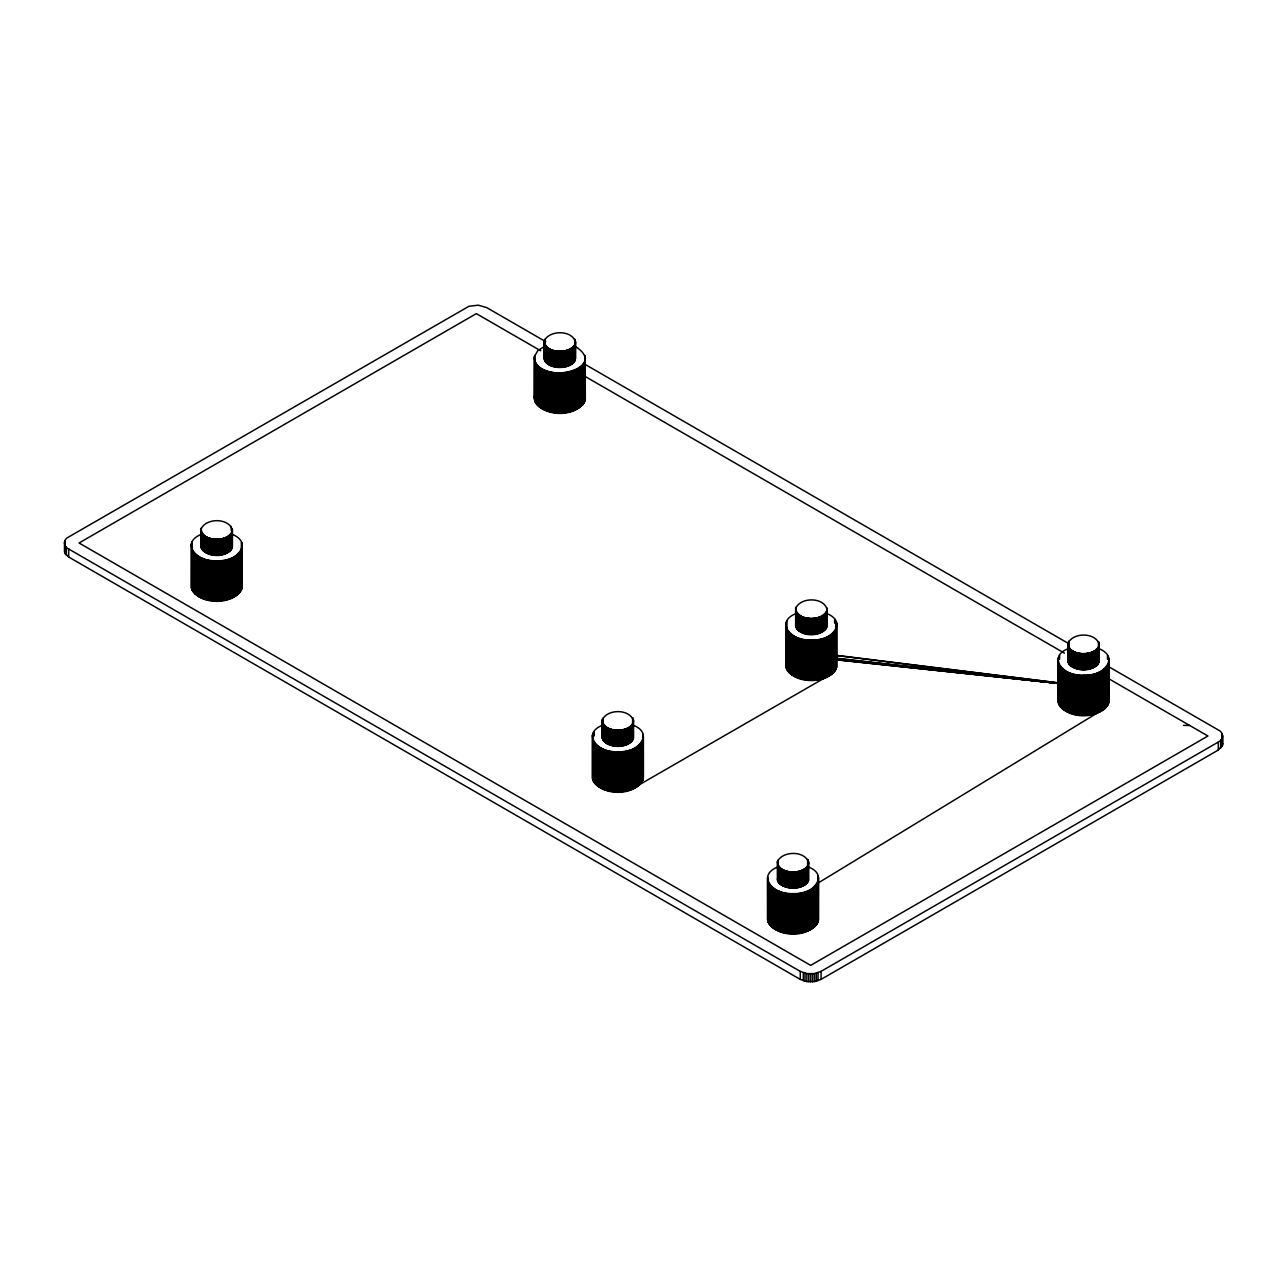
<?xml version="1.0" encoding="UTF-8"?>
<svg xmlns="http://www.w3.org/2000/svg" width="1287" height="1287" viewBox="0 0 1287 1287"><rect width="100%" height="100%" fill="white"/><g stroke="black" fill="none" stroke-linecap="round" stroke-linejoin="round"><path stroke-width="1.5" d="M592.728 774.324C592.229 798.519 644.401 798.262 642.824 773.825M584.99 395.447C584.732 418.629 539.156 419.272 534.282 397.989L534.443 356.419L537.805 350.643L544.916 346.139M534.282 397.989L534.716 395.447M602.107 720.575C604.922 733.542 629.826 733.606 633.622 721.219C630.405 708.542 606.274 708.493 602.107 720.575L602.091 737.226C605.228 750.675 636.486 749.131 632.625 733.831M778.12 866.843C754.021 876.222 776.978 897.007 793.516 893.58C810.697 896.717 831.627 874.983 807.271 866.553M545.077 354.939C540.17 371.637 579.536 371.637 574.613 354.939M795.977 623.31C794.996 638.384 827.155 638.529 826.865 623.632M200.997 529.327C203.249 542.551 228.217 542.68 232.448 530.582C229.762 517.631 205.582 517.535 200.997 529.327L200.965 546.589C205.083 558.864 231.338 558.558 232.303 544.707M795.639 608.558C797.908 621.782 822.876 621.911 827.107 609.813C824.42 596.862 800.224 596.766 795.639 608.558L795.656 626.142M1067.824 643.725C1070.076 656.949 1095.044 657.078 1099.275 644.98C1096.588 632.03 1072.393 631.949 1067.824 643.725L1067.84 661.309C1072.023 673.825 1101.35 672.554 1098.487 657.577M545.817 341.731L486.727 307.609L478.249 305.196L468.983 306.258L68.661 536.985C63.16 539.092 63.16 546.878 68.661 548.986L800.273 971.379L806.852 973.583L814.478 973.583L821.074 971.379L1218.339 742.02C1223.84 739.896 1223.84 732.126 1218.339 730.002L1108.863 666.795M64.849 548.793L64.849 553.185L68.661 556.998L800.273 979.391L806.852 981.579L814.478 981.579L821.074 979.391L1218.339 750.015L1222.521 745.125L1222.65 736.003M767.663 917.148C769.304 940.54 820.398 939.623 817.808 915.137M201.062 534.395C177.799 544.321 201.271 564.108 217.165 560.826C233.011 563.722 255.132 543.918 232.352 534.395M544.192 341.071C545.849 354.536 570.913 354.745 575.546 342.953C573.439 329.729 549.147 329.585 544.192 341.071L544.144 358.96M602.927 725.031C578.828 734.427 601.769 755.196 618.307 751.785C634.813 754.809 656.386 734.024 632.802 725.031M795.72 613.626C772.457 623.552 795.913 643.339 811.807 640.057C827.67 642.953 849.79 623.133 827.01 613.626M777.396 861.759C779.069 875.24 804.134 875.45 808.767 863.657C806.659 850.434 782.351 850.289 777.396 861.759L777.428 879.97C781.885 892.422 812.226 890.507 807.625 875.337M1068.596 648.487C1044.497 657.882 1067.438 678.651 1083.976 675.241C1100.482 678.265 1122.055 657.48 1098.471 648.487M192.471 581.402C186.342 607.641 246.107 608.059 241.232 581.901M787.113 660.633C780.984 686.872 840.765 687.29 835.874 661.132M1058.574 697.281C1057.142 721.524 1108.139 721.991 1108.815 698.294M534.282 357.947C537.693 386.953 611.808 368.886 574.79 346.139M201.448 543.774L200.965 546.589M777.943 876.238L777.428 879.97M602.911 734.121L602.091 737.226M1068.773 657.287L1067.84 661.309M817.985 883.107L1097.457 712.885L1097.457 672.86M1183.348 725.385L1189.703 725.482M836.872 659.764L1059.056 683.477L836.614 659.427M834.99 659.684L1058.895 683.477M836.244 658.96L1059.008 683.413L835.408 658.075M835.842 658.51L1058.96 683.381M836.357 655.292L1057.817 682.802M834.99 655.389L1057.882 682.834M585.794 364.8L1068.886 643.725M540.717 350.788L476.335 313.626L79.054 542.985L810.665 965.379L1207.946 736.003L1107.93 678.265M584.201 375.901L1064.429 653.152M1222.151 741.811L1222.65 744.015M1222.521 734.909L1222.521 745.125M1222.151 733.815L1222.151 746.219M1221.524 739.253L1221.524 747.264M1220.687 740.25L1220.687 748.262M1218.339 742.02L1218.339 750.015M1108.944 658.767L1108.895 702.364M1108.815 658.268L1108.622 703.378M1108.429 663.851L1108.429 703.876M1108.204 664.349L1108.204 704.375M1107.962 664.832L1107.962 704.874M1107.689 665.331L1107.689 705.356M1107.48 655.292L1107.48 659.298M1107.383 665.813L1107.383 705.839M1107.045 666.28L1107.045 706.306M1106.675 666.746L1106.675 706.772M1106.289 667.213L1106.289 707.239M1105.871 667.663L1105.871 707.689M1105.436 668.098L1105.436 708.123M1104.954 668.532L1104.954 708.558M1104.455 668.95L1104.455 708.992M1103.94 669.369L1103.94 709.394M1103.393 669.771L1103.393 709.797M1102.83 670.157L1102.83 710.199M1102.235 670.543L1102.235 710.569M1101.624 670.913L1101.624 710.939M1100.98 671.267L1100.98 711.293M1100.305 671.621L1100.305 711.647M1099.629 671.943L1099.629 711.968M1099.243 643.725L1099.227 661.309M1099.034 642.792L1099.001 662.242M1098.792 642.165L1098.744 662.869M1098.921 672.264L1098.921 712.29M1098.487 641.569L1098.422 663.465M1098.229 647.747L1098.229 663.754M1098.197 672.57L1098.197 712.596M1098.036 648.037L1098.036 664.06M1097.811 648.326L1097.811 664.333M1097.57 648.616L1097.57 664.623M1097.312 648.889L1097.312 664.896M1097.039 649.163L1097.039 665.17M1096.749 649.436L1096.749 665.443M1096.701 673.133L1096.701 713.159M1096.444 649.694L1096.444 665.701M1096.122 649.951L1096.122 665.958M1095.784 650.192L1095.784 666.199M1095.929 673.391L1095.929 713.416M1095.43 650.434L1095.43 666.441M1095.06 650.675L1095.06 666.682M1095.14 673.632L1095.14 713.658M1094.69 650.9L1094.69 666.907M1094.288 651.125L1094.288 667.133M1094.336 673.857L1094.336 713.883M1093.87 651.335L1093.87 667.342M1093.451 651.528L1093.451 667.551M1093.532 674.066L1093.532 714.092M1093.017 651.737L1093.017 667.744M1092.583 651.914L1092.583 667.921M1092.695 674.259L1092.695 714.285M1092.116 652.091L1092.116 668.114M1091.859 674.436L1091.859 714.462M1091.649 652.268L1091.649 668.275M1091.183 652.429L1091.183 668.436M1091.006 674.597L1091.006 714.623M1090.684 652.573L1090.684 668.58M1090.202 652.718L1090.202 668.725M1090.153 674.726L1090.153 714.768M1089.687 652.847L1089.687 668.854M1089.188 652.959L1089.188 668.967M1089.285 674.855L1089.285 714.88M1088.673 653.072L1088.673 669.079M1088.416 674.967L1088.416 714.993M1088.142 653.169L1088.142 669.176M1087.612 653.249L1087.612 669.272M1087.531 675.048L1087.531 715.089M1087.081 653.329L1087.081 669.337M1086.646 675.128L1086.646 715.154M1086.534 653.394L1086.534 669.401M1086.003 653.458L1086.003 669.465M1085.761 675.176L1085.761 715.202M1085.456 653.49L1085.456 669.513M1084.909 653.523L1084.909 669.546M1084.877 675.225L1084.877 715.25M1084.362 653.555L1084.362 669.562M1083.976 675.241L1083.976 715.266M1083.815 653.555L1083.815 669.578M1083.252 653.555L1083.252 669.578M1083.091 675.241L1083.091 715.266M1082.705 653.555L1082.705 669.562M1082.158 653.523L1082.158 669.546M1082.19 675.225L1082.19 715.25M1081.611 653.49L1081.611 669.513M1081.305 675.176L1081.305 715.202M1081.064 653.458L1081.064 669.465M1080.517 653.394L1080.517 669.401M1080.42 675.128L1080.42 715.154M1079.986 653.329L1079.986 669.337M1079.455 653.249L1079.455 669.272M1079.536 675.048L1079.536 715.089M1078.924 653.169L1078.924 669.176M1078.651 674.967L1078.651 714.993M1078.393 653.072L1078.393 669.079M1077.879 652.959L1077.879 668.967M1077.782 674.855L1077.782 714.88M1077.364 652.847L1077.364 668.854M1076.865 652.718L1076.865 668.725M1076.913 674.726L1076.913 714.768M1076.366 652.573L1076.366 668.58M1075.884 652.429L1075.884 668.436M1076.061 674.597L1076.061 714.623M1075.417 652.268L1075.417 668.275M1075.208 674.436L1075.208 714.462M1074.951 652.091L1074.951 668.114M1074.484 651.914L1074.484 667.921M1074.372 674.259L1074.372 714.285M1074.05 651.737L1074.05 667.744M1073.615 651.528L1073.615 667.551M1073.535 674.066L1073.535 714.092M1073.181 651.335L1073.181 667.342M1072.779 651.125L1072.779 667.133M1072.731 673.857L1072.731 713.883M1072.377 650.9L1072.377 666.907M1072.007 650.675L1072.007 666.682M1071.926 673.632L1071.926 713.658M1071.637 650.434L1071.637 666.441M1071.283 650.192L1071.283 666.199M1071.138 673.391L1071.138 713.416M1070.945 649.951L1070.945 665.958M1070.623 649.694L1070.623 665.701M1070.317 649.436L1070.317 665.443M1070.366 673.133L1070.366 713.159M1070.028 649.163L1070.028 665.17M1069.754 648.889L1069.754 664.896M1069.497 648.616L1069.497 664.623M1069.61 672.86L1069.61 712.885M1069.256 648.326L1069.256 664.333M1069.03 648.037L1069.03 664.06M1068.773 641.264L1068.837 663.754M1068.87 672.57L1068.87 712.596M1068.58 641.569L1068.644 663.465M1068.274 642.165L1068.323 662.869M1068.146 672.264L1068.146 712.29M1068.033 642.792L1068.065 662.242M1067.438 671.943L1067.438 711.968M1066.762 671.621L1066.762 711.647M1066.086 671.267L1066.086 711.293M1065.443 670.913L1065.443 710.939M1064.832 670.543L1064.832 710.569M1064.236 670.157L1064.236 710.199M1063.673 669.771L1063.673 709.797M1063.126 669.369L1063.126 709.394M1062.595 668.95L1062.595 708.992M1062.113 668.532L1062.113 708.558M1061.63 668.098L1061.63 708.123M1061.196 667.663L1061.196 707.689M1060.778 667.213L1060.778 707.239M1060.375 666.746L1060.375 706.772M1060.021 666.28L1060.021 706.306M1059.587 655.292L1059.587 659.298M1059.684 665.813L1059.684 705.839M1059.378 665.331L1059.378 705.356M1059.104 664.832L1059.104 704.874M1058.863 664.349L1058.863 704.375M1058.638 663.851L1058.638 703.876M1058.397 657.754L1058.445 703.378M1058.123 658.767L1058.171 702.364M836.759 623.6L836.727 667.197M836.502 622.586L836.598 667.712M836.325 622.088L836.26 668.709M836.116 621.589L836.035 669.208M835.794 629.665L835.794 669.69M835.52 630.147L835.52 670.189M835.215 630.63L835.215 670.656M834.877 631.113L834.877 671.138M834.636 619.176L834.636 623.181M834.507 631.579L834.507 671.605M834.121 632.03L834.121 672.055M833.703 632.48L833.703 672.506M833.252 632.931L833.252 672.956M832.786 633.365L832.786 673.391M832.287 633.783L832.287 673.809M831.772 634.201L831.772 674.227M831.225 634.604L831.225 674.629M830.646 634.99L830.646 675.015M830.067 635.376L830.067 675.402M829.439 635.746L829.439 675.772M828.796 636.1L828.796 676.125M828.136 636.438L828.136 676.479M827.461 636.775L827.461 676.801M827.074 608.558L827.107 625.82M826.946 607.931L826.817 627.075M826.704 611.373L826.576 627.686M826.753 637.097L826.753 677.123M826.415 611.985L826.415 627.992M826.254 612.274L826.061 628.587M826.029 637.387L826.029 677.429M825.852 612.869L825.852 628.876M825.627 613.159L825.627 629.166M825.385 613.432L825.385 629.456M825.289 637.676L825.289 677.718M825.128 613.722L825.128 629.729M824.854 613.996L824.854 630.003M824.565 614.253L824.565 630.276M824.533 637.95L824.533 677.992L640.202 784.233L640.202 744.208M824.259 614.51L824.259 630.533M823.937 614.768L823.937 630.791M823.6 615.025L823.6 631.032M823.76 638.207L823.76 678.249M823.262 615.266L823.262 631.273M822.892 615.492L822.892 631.515M822.972 638.449L822.972 678.49M822.506 615.717L822.506 631.74M822.12 615.942L822.12 631.949M822.168 638.674L822.168 678.716M821.701 616.151L821.701 632.174M821.283 616.36L821.283 632.367M821.347 638.883L821.347 678.925M821.074 971.379L821.074 979.391M820.849 616.553L820.849 632.577M820.398 616.746L820.398 632.754M820.527 639.076L820.527 679.118M819.948 616.923L819.948 632.931M819.69 639.253L819.69 679.295M819.481 617.084L819.481 633.107M818.999 617.245L818.999 633.268M818.838 639.414L818.838 679.456M818.516 617.406L818.516 633.413M818.548 877.637L818.532 920.221M818.355 876.608L818.307 921.235M818.017 617.535L818.017 633.542M817.985 639.559L817.985 679.584M818.017 875.61L817.953 922.232M818.017 972.731L818.017 980.742M817.744 882.705L817.744 922.731M817.518 617.663L817.518 633.687M817.486 883.188L817.486 923.213M817.213 883.67L817.213 923.712M817.004 617.792L817.004 633.799M817.116 639.687L817.116 679.713M816.907 884.153L816.907 924.179M816.489 617.889L816.489 633.912M816.569 884.636L816.569 924.661M816.248 639.8L816.248 679.826M816.215 885.102L816.215 925.128M816.296 973.213L816.296 981.225M815.974 617.985L815.974 634.008M815.829 885.553L815.829 925.578M815.443 618.082L815.443 634.089M815.363 639.88L815.363 679.906M815.411 886.003L815.411 926.029M814.912 618.162L814.912 634.169M814.961 886.453L814.961 926.479M814.478 639.961L814.478 679.986M814.494 886.888L814.494 926.913M814.478 973.583L814.478 981.579M814.365 618.227L814.365 634.234M813.995 887.306L813.995 927.332M813.834 618.275L813.834 634.298M813.593 640.009L813.593 680.035M813.464 887.724L813.464 927.75M813.287 618.323L813.287 634.33M812.917 888.127L812.917 928.152M812.74 618.355L812.74 634.362M812.692 640.041L812.692 680.067M812.354 888.513L812.354 928.538M812.58 973.792L812.58 981.804M812.194 618.371L812.194 634.394M811.807 640.057L811.807 680.099M811.63 618.387L811.63 634.394M811.759 888.899L811.759 928.924M811.083 618.387L811.083 634.394M811.148 889.269L811.148 929.294M810.907 640.057L810.907 680.099M810.537 618.371L810.537 634.394M810.504 889.623L810.504 929.648M810.665 973.873L810.665 981.868M809.99 618.355L809.99 634.362M810.022 640.041L810.022 680.067M809.845 889.961L809.845 930.002M809.443 618.323L809.443 634.33M809.137 640.009L809.137 680.035M809.153 890.298L809.153 930.324M808.896 618.275L808.896 634.298M808.654 861.453L808.622 880.292M808.751 973.792L808.751 981.804M808.349 618.227L808.349 634.234M808.316 860.52L808.413 880.903M808.461 890.62L808.461 930.646M808.236 639.961L808.236 679.986M808.172 860.215L808.123 881.515M807.818 618.162L807.818 634.169M807.834 859.619L807.769 882.11M807.625 859.33L807.56 882.399M807.737 890.91L807.737 930.951M807.287 618.082L807.287 634.089M807.367 639.88L807.367 679.906M807.335 866.682L807.335 882.689M807.094 866.955L807.094 882.979M806.997 891.199L806.997 931.241M806.756 617.985L806.756 634.008M806.836 867.245L806.836 883.252M806.852 973.583L806.852 981.579M806.482 639.8L806.482 679.826M806.563 867.518L806.563 883.525M806.225 617.889L806.225 633.912M806.273 867.776L806.273 883.799M806.241 891.473L806.241 931.515M805.968 868.049L805.968 884.056M805.71 617.792L805.71 633.799M805.646 868.291L805.646 884.314M805.614 639.687L805.614 679.713M805.469 891.73L805.469 931.772M805.195 617.663L805.195 633.687M805.308 868.548L805.308 884.555M804.954 868.789L804.954 884.796M805.035 973.213L805.035 981.225M804.697 617.535L804.697 633.542M804.745 639.559L804.745 679.584M804.584 869.015L804.584 885.038M804.681 891.971L804.681 932.013M804.198 617.406L804.198 633.413M804.214 869.24L804.214 885.263M803.876 639.414L803.876 679.456M803.812 869.465L803.812 885.472M803.876 892.197L803.876 932.238M803.715 617.245L803.715 633.268M803.233 617.084L803.233 633.107M803.41 869.674L803.41 885.697M803.313 972.731L803.313 980.742M803.04 639.253L803.04 679.295M802.991 869.883L802.991 885.89M803.056 892.406L803.056 932.448M802.766 616.923L802.766 632.931M802.557 870.076L802.557 886.099M802.316 616.746L802.316 632.754M802.203 639.076L802.203 679.118M802.235 892.599L802.235 932.641M801.865 616.553L801.865 632.577M802.107 870.269L802.107 886.276M801.656 870.446L801.656 886.453M801.431 616.36L801.431 632.367M801.367 638.883L801.367 678.925M801.383 892.776L801.383 932.818M801.19 870.607L801.19 886.63M801.013 616.151L801.013 632.174M800.611 615.942L800.611 631.949M800.546 638.674L800.546 678.716M800.707 870.768L800.707 886.791M800.546 892.937L800.546 932.978M800.273 971.379L800.273 979.391M800.208 615.717L800.208 631.74M800.224 870.929L800.224 886.936M799.838 615.492L799.838 631.515M799.758 638.449L799.758 678.49M799.726 871.058L799.726 887.065M799.468 615.266L799.468 631.273M799.677 893.081L799.677 933.107M799.227 871.186L799.227 887.21M799.114 615.025L799.114 631.032M798.97 638.207L798.97 678.249M798.777 614.768L798.777 630.791M798.712 871.315L798.712 887.322M798.809 893.21L798.809 933.236M798.455 614.51L798.455 630.533M798.149 614.253L798.149 630.276M798.181 637.95L798.181 677.992M798.197 871.412L798.197 887.435M797.86 613.996L797.86 630.003M797.94 893.323L797.94 933.348M797.586 613.722L797.586 629.729M797.667 871.508L797.667 887.531M797.329 613.432L797.329 629.456M797.425 637.676L797.425 677.718M797.087 613.159L797.087 629.166M797.136 871.605L797.136 887.612M797.071 893.403L797.071 933.429M796.862 612.869L796.862 628.876M796.653 612.58L796.653 628.587M796.685 637.387L796.685 677.429M796.605 871.685L796.605 887.692M796.299 611.985L796.476 628.297M795.977 607.303L796.138 627.686M795.977 637.097L795.977 677.123M796.074 871.749L796.074 887.757M796.186 893.484L796.186 933.509M795.865 607.609L795.897 627.075M795.527 871.798L795.527 887.821M795.269 636.775L795.269 676.801M795.286 893.532L795.286 933.558M794.98 871.846L794.98 887.853M794.578 636.438L794.578 676.479M794.433 871.878L794.433 887.885M794.401 893.564L794.401 933.59M793.918 636.1L793.918 676.125M793.886 871.894L793.886 887.917M793.339 871.91L793.339 887.917M793.516 893.58L793.516 933.622M793.275 635.746L793.275 675.772M792.792 871.91L792.792 887.917M792.663 635.376L792.663 675.402M792.615 893.58L792.615 933.622M792.245 871.894L792.245 887.917M792.068 634.99L792.068 675.015M791.682 871.878L791.682 887.885M791.73 893.564L791.73 933.59M791.505 634.604L791.505 674.629M791.135 871.846L791.135 887.853M790.958 634.201L790.958 674.227M790.829 893.532L790.829 933.558M790.427 633.783L790.427 673.809M790.604 871.798L790.604 887.821M789.928 633.365L789.928 673.391M790.057 871.749L790.057 887.757M789.945 893.484L789.945 933.509M789.462 632.931L789.462 672.956M789.51 871.685L789.51 887.692M789.011 632.48L789.011 672.506M789.06 893.403L789.06 933.429M788.979 871.605L788.979 887.612M788.593 632.03L788.593 672.055M788.207 631.579L788.207 671.605M788.448 871.508L788.448 887.531M787.934 871.412L787.934 887.435M788.175 893.323L788.175 933.348M787.853 631.113L787.853 671.138M787.515 630.63L787.515 670.656M787.419 871.315L787.419 887.322M787.21 630.147L787.21 670.189M787.306 893.21L787.306 933.236M786.936 629.665L786.936 669.69M786.904 871.186L786.904 887.21M786.84 621.09L786.679 669.208M786.405 622.088L786.47 668.709M786.405 871.058L786.405 887.065M786.437 893.081L786.437 933.107M786.228 622.586L786.277 668.21M785.955 623.6L785.987 667.197M785.907 870.929L785.907 886.936M785.585 892.937L785.585 932.978M785.424 870.768L785.424 886.791M784.941 870.607L784.941 886.63M784.732 892.776L784.732 932.818M784.475 870.446L784.475 886.453M784.024 870.269L784.024 886.276M783.896 892.599L783.896 932.641M783.574 870.076L783.574 886.099M783.139 869.883L783.139 885.89M783.075 892.406L783.075 932.448M782.721 869.674L782.721 885.697M782.303 869.465L782.303 885.472M782.255 892.197L782.255 932.238M781.917 869.24L781.917 885.263M781.531 869.015L781.531 885.038M781.45 891.971L781.45 932.013M781.161 868.789L781.161 884.796M780.823 868.548L780.823 884.555M780.485 868.291L780.485 884.314M780.662 891.73L780.662 931.772M780.163 868.049L780.163 884.056M779.89 891.473L779.89 931.515M779.858 867.776L779.858 883.799M779.568 867.518L779.568 883.525M779.584 891.376L779.584 931.402M779.295 867.245L779.295 883.252M779.134 891.199L779.134 931.241M779.037 866.955L779.037 882.979M778.571 866.392L778.796 882.689M778.362 866.103L778.362 882.11M778.394 890.91L778.394 930.951M778.168 865.797L778.168 881.82M777.943 860.215L778.008 881.515M777.67 860.826L777.718 880.903M777.67 890.62L777.67 930.646M776.962 890.298L776.962 930.324M776.286 889.961L776.286 930.002M775.627 889.623L775.627 929.648M774.983 889.269L774.983 929.294M774.356 888.899L774.356 928.924M773.777 888.513L773.777 928.538M773.197 888.127L773.197 928.152M772.65 887.724L772.65 927.75M772.136 887.306L772.136 927.332M771.637 886.888L771.637 926.913M771.331 886.598L771.331 926.624M771.17 886.453L771.17 926.479M770.72 886.003L770.72 926.029M770.302 885.553L770.302 925.578M769.916 885.102L769.916 925.128M769.546 884.636L769.546 924.661M769.208 884.153L769.208 924.179M768.902 883.67L768.902 923.712M768.629 883.188L768.629 923.213M768.387 882.705L768.387 922.731M768.162 882.206L768.162 922.232M767.824 881.193L767.985 921.733M767.663 877.123L767.695 920.72M767.519 878.136L767.535 919.706M643.403 736.341L643.436 777.38M643.146 734.813L643.227 778.908M643.001 734.298L642.937 779.922M642.76 740.395L642.76 780.421M642.535 740.894L642.535 780.919M642.293 741.376L642.293 781.418M642.02 741.875L642.02 781.901M641.714 742.342L641.714 782.383M641.376 742.824L641.376 782.85M641.006 743.291L641.006 783.316M640.62 743.741L640.62 783.783M639.752 744.642L639.752 784.668M639.285 745.076L639.285 785.102M638.786 745.495L638.786 785.537M638.272 745.913L638.272 785.939M637.725 746.315L637.725 786.341M637.145 746.701L637.145 786.743M636.566 747.087L636.566 787.113M635.939 747.457L635.939 787.483M635.295 747.811L635.295 787.837M634.636 748.165L634.636 788.191M633.96 748.487L633.96 788.513M633.526 719.948L633.494 738.175M633.252 719.015L633.333 738.786M633.252 748.809L633.252 788.834M632.979 718.403L633.075 739.398M632.818 718.114L632.754 740.009M632.625 717.808L632.56 740.298M632.528 749.114L632.528 789.14M632.351 724.581L632.351 740.588M632.126 724.871L631.885 741.167M631.627 725.434L631.627 741.441M631.788 749.404L631.788 789.43M631.354 725.707L631.354 741.714M631.064 725.981L631.064 741.988M631.032 749.678L631.032 789.703M630.759 726.238L630.759 742.245M630.437 726.495L630.437 742.502M630.099 726.737L630.099 742.744M630.26 749.935L630.26 789.961M629.761 726.978L629.761 742.985M629.472 750.176L629.472 790.202M629.391 727.219L629.391 743.226M629.005 727.445L629.005 743.452M628.667 750.401L628.667 790.427M628.619 727.654L628.619 743.677M628.201 727.879L628.201 743.886M627.847 750.611L627.847 790.636M627.783 728.072L627.783 744.095M627.348 728.281L627.348 744.288M626.898 728.458L626.898 744.465M627.026 750.804L627.026 790.829M626.447 728.635L626.447 744.642M625.981 728.812L625.981 744.819M626.19 750.981L626.19 791.006M625.498 728.973L625.498 744.98M625.337 751.141L625.337 791.167M625.015 729.118L625.015 745.125M624.517 729.246L624.517 745.27M624.485 751.27L624.485 791.312M624.018 729.375L624.018 745.398M623.616 751.399L623.616 791.425M623.503 729.504L623.503 745.511M622.988 729.616L622.988 745.623M622.747 751.511L622.747 791.537M622.474 729.713L622.474 745.72M621.943 729.793L621.943 745.8M621.862 751.592L621.862 791.634M621.412 729.874L621.412 745.881M620.977 751.672L620.977 791.698M620.865 729.938L620.865 745.945M620.334 730.002L620.334 746.01M620.093 751.721L620.093 791.746M619.787 730.035L619.787 746.058M619.24 730.067L619.24 746.09M619.192 751.753L619.192 791.795M618.693 730.099L618.693 746.106M618.307 751.785L618.307 791.811M618.13 730.099L618.13 746.122M617.583 730.099L617.583 746.122M617.406 751.785L617.406 791.811M617.036 730.099L617.036 746.106M616.489 730.067L616.489 746.09M616.521 751.753L616.521 791.795M615.942 730.035L615.942 746.058M615.636 751.721L615.636 791.746M615.395 730.002L615.395 746.01M614.848 729.938L614.848 745.945M614.752 751.672L614.752 791.698M614.317 729.874L614.317 745.881M613.786 729.793L613.786 745.8M613.867 751.592L613.867 791.634M613.255 729.713L613.255 745.72M612.982 751.511L612.982 791.537M612.725 729.616L612.725 745.623M612.21 729.504L612.21 745.511M612.113 751.399L612.113 791.425M611.695 729.375L611.695 745.398M611.245 751.27L611.245 791.312M611.196 729.246L611.196 745.27M610.698 729.118L610.698 745.125M610.215 728.973L610.215 744.98M610.376 751.141L610.376 791.167M609.732 728.812L609.732 744.819M609.539 750.981L609.539 791.006M609.266 728.635L609.266 744.642M608.815 728.458L608.815 744.465M608.703 750.804L608.703 790.829M608.365 728.281L608.365 744.288M607.931 728.072L607.931 744.095M607.866 750.611L607.866 790.636M607.512 727.879L607.512 743.886M607.11 727.654L607.11 743.677M607.046 750.401L607.046 790.427M606.708 727.445L606.708 743.452M606.338 727.219L606.338 743.226M606.257 750.176L606.257 790.202M605.968 726.978L605.968 742.985M605.614 726.737L605.614 742.744M605.469 749.935L605.469 789.961M605.276 726.495L605.276 742.502M604.954 726.238L604.954 742.245M604.649 725.981L604.649 741.988M604.681 749.678L604.681 789.703M604.359 725.707L604.359 741.714M604.086 725.434L604.086 741.441M603.828 725.16L603.828 741.167M603.925 749.404L603.925 789.43M603.587 724.871L603.587 740.878M603.362 724.581L603.362 740.588M603.185 749.114L603.185 789.14M602.976 724.002L603.153 740.298M602.911 718.114L602.799 739.703M602.606 718.709L602.654 739.398M602.477 748.809L602.477 788.834M602.364 719.336L602.3 738.481M601.769 748.487L601.769 788.513M601.077 748.165L601.077 788.191M600.418 747.811L600.418 787.837M599.774 747.457L599.774 787.483M599.163 747.087L599.163 787.113M598.568 746.701L598.568 786.743M598.005 746.315L598.005 786.341M597.458 745.913L597.458 785.939M596.927 745.495L596.927 785.537M596.428 745.076L596.428 785.102M595.961 744.642L595.961 784.668M595.511 744.208L595.511 784.233M595.093 743.741L595.093 783.783M594.707 743.291L594.707 783.316M594.353 742.824L594.353 782.85M593.902 731.836L593.902 735.842M594.015 742.342L594.015 782.383M593.613 732.319L593.613 736.325M593.709 741.875L593.709 781.901M593.436 741.376L593.436 781.418M593.178 740.894L593.178 780.919M592.776 739.896L592.969 780.421M592.567 734.813L592.615 779.423M592.454 735.311L592.39 778.41M585.247 356.419L585.312 399.517M584.99 355.405L585.086 400.53M584.925 361.003L584.748 401.528M584.523 362.001L584.523 402.027M584.282 362.5L584.282 402.525M584.008 362.982L584.008 403.008M583.703 363.465L583.703 403.491M583.365 363.931L583.365 403.957M582.995 364.398L582.995 404.424M582.609 364.865L582.609 404.89M582.191 365.315L582.191 405.341M581.74 365.749L581.74 405.775M581.274 366.184L581.274 406.209M580.775 366.602L580.775 406.644M580.26 367.02L580.26 407.046M579.713 367.422L579.713 407.448M579.134 367.825L579.134 407.85M578.555 368.195L578.555 408.22M577.927 368.565L577.927 408.59M577.284 368.919L577.284 408.96M576.624 369.272L576.624 409.298M575.949 369.594L575.949 409.636M575.595 341.698L575.595 358.655M575.353 340.444L575.305 359.893M575.112 339.832L575.064 360.521M575.241 369.916L575.241 409.942M574.79 339.221L574.903 360.81M574.742 345.109L574.549 361.406M574.517 370.222L574.517 410.247M574.34 345.688L574.34 361.711M574.115 345.978L574.115 362.001M573.873 346.267L573.873 362.274M573.777 370.511L573.777 410.537M573.616 346.541L573.616 362.548M573.342 346.814L573.342 362.821M573.053 347.088L573.053 363.095M573.021 370.785L573.021 410.81M572.747 347.345L572.747 363.352M572.425 347.603L572.425 363.61M572.088 347.844L572.088 363.867M572.248 371.042L572.248 411.068M571.75 348.085L571.75 364.108M571.38 348.327L571.38 364.334M571.46 371.283L571.46 411.309M570.994 348.552L570.994 364.559M570.608 348.777L570.608 364.784M570.656 371.509L570.656 411.534M570.189 348.986L570.189 364.993M569.771 349.195L569.771 365.202M569.835 371.718L569.835 411.743M569.337 349.388L569.337 365.395M568.886 349.565L568.886 365.588M569.015 371.911L569.015 411.937M568.436 349.742L568.436 365.765M568.178 372.088L568.178 412.113M567.969 349.919L567.969 365.926M567.487 350.08L567.487 366.087M567.326 372.249L567.326 412.274M567.004 350.225L567.004 366.232M566.505 350.37L566.505 366.377M566.473 372.393L566.473 412.419M566.007 350.498L566.007 366.505M565.492 350.611L565.492 366.618M565.604 372.506L565.604 412.548M564.977 350.724L564.977 366.731M564.72 372.619L564.72 412.644M564.462 350.82L564.462 366.827M563.931 350.901L563.931 366.924M563.851 372.715L563.851 412.741M563.4 350.981L563.4 366.988M562.853 351.045L562.853 367.068M562.966 372.78L562.966 412.805M562.306 351.11L562.306 367.117M562.081 372.828L562.081 412.87M561.775 351.142L561.775 367.165M561.229 351.174L561.229 367.197M561.18 372.876L561.18 412.902M560.665 351.206L560.665 367.213M560.295 372.892L560.295 412.918M560.118 351.222L560.118 367.229M559.572 351.222L559.572 367.229M559.395 372.892L559.395 412.918M559.025 351.206L559.025 367.213M558.478 351.174L558.478 367.197M558.51 372.876L558.51 412.902M557.931 351.142L557.931 367.165M557.625 372.828L557.625 412.87M557.384 351.11L557.384 367.117M556.837 351.045L556.837 367.068M556.724 372.78L556.724 412.805M556.306 350.981L556.306 366.988M555.759 350.901L555.759 366.924M555.839 372.715L555.839 412.741M555.244 350.82L555.244 366.827M554.97 372.619L554.97 412.644M554.713 350.724L554.713 366.731M554.198 350.611L554.198 366.618M554.102 372.506L554.102 412.548M553.683 350.498L553.683 366.505M553.185 350.37L553.185 366.377M553.233 372.393L553.233 412.419M552.686 350.225L552.686 366.232M552.364 372.249L552.364 412.274M552.203 350.08L552.203 366.087M551.721 349.919L551.721 365.926M551.528 372.088L551.528 412.113M551.254 349.742L551.254 365.765M550.804 349.565L550.804 365.588M550.675 371.911L550.675 411.937M550.353 349.388L550.353 365.395M549.919 349.195L549.919 365.202M549.855 371.718L549.855 411.743M549.501 348.986L549.501 364.993M549.099 348.777L549.099 364.784M549.034 371.509L549.034 411.534M548.696 348.552L548.696 364.559M548.326 348.327L548.326 364.334M548.23 371.283L548.23 411.309M547.956 348.085L547.956 364.108M547.602 347.844L547.602 363.867M547.442 371.042L547.442 411.068M547.265 347.603L547.265 363.61M546.943 347.345L546.943 363.352M546.637 347.088L546.637 363.095M546.669 370.785L546.669 410.81M546.348 346.814L546.348 362.821M545.817 346.267L546.074 362.548M545.913 370.511L545.913 410.537M545.575 345.978L545.575 362.001M545.35 345.688L545.35 361.711M545.141 345.399L545.141 361.406M545.173 370.222L545.173 410.247M544.9 339.221L544.964 361.116M544.594 339.832L544.626 360.521M544.465 340.138L544.385 359.893M544.449 369.916L544.449 409.942M543.757 369.594L543.757 409.636M543.066 369.272L543.066 409.298M542.406 368.919L542.406 408.96M541.763 368.565L541.763 408.59M541.151 368.195L541.151 408.22M540.556 367.825L540.556 407.85M539.993 367.422L539.993 407.448M539.446 367.02L539.446 407.046M538.915 366.602L538.915 406.644M538.416 366.184L538.416 406.209M537.95 365.749L537.95 405.775M537.499 365.315L537.499 405.341M537.081 364.865L537.081 404.89M536.695 364.398L536.695 404.424M536.341 363.931L536.341 403.957M536.003 363.465L536.003 403.491M535.698 362.982L535.698 403.008M535.424 362.5L535.424 402.525M535.167 362.001L535.167 402.027M534.958 361.502L534.958 401.528M534.716 355.405L534.765 401.029M534.443 356.419L534.475 400.032M242.117 544.369L242.085 587.966M241.843 543.355L241.795 588.979M241.666 542.857L241.602 589.478M241.457 542.358L241.393 589.977M241.136 550.434L241.136 590.46M240.862 550.916L240.862 590.958M240.556 551.399L240.556 591.425M240.219 551.882L240.219 591.907M239.865 552.348L239.865 592.374M239.479 552.799L239.479 592.824M239.06 553.249L239.06 593.291M238.61 553.7L238.61 593.725M238.143 554.134L238.143 594.16M237.645 554.552L237.645 594.578M237.114 554.97L237.114 594.996M236.567 555.373L236.567 595.398M236.004 555.759L236.004 595.784M235.408 556.145L235.408 596.171M234.797 556.515L234.797 596.541M234.154 556.869L234.154 596.895M233.494 557.207L233.494 597.248M232.802 557.544L232.802 597.57M232.368 529.005L232.416 546.911M232.352 531.209L232.175 547.844M232.11 557.866L232.11 597.892M232.062 532.142L231.933 548.455M231.773 532.754L231.596 549.066M231.419 533.349L231.419 549.356M231.387 558.156L231.387 598.198M231.065 526.286L231.274 530.582M231.21 533.638L231.21 549.646M230.984 533.928L230.984 549.935M230.743 534.202L230.743 550.225M230.646 558.445L230.646 598.487M230.486 534.491L230.486 550.498M230.212 534.765L230.212 550.772M229.923 535.022L229.923 551.045M229.89 558.719L229.89 598.761M229.617 535.295L229.617 551.303M229.295 535.537L229.295 551.56M228.957 535.794L228.957 551.801M229.118 558.976L229.118 599.018M228.603 536.035L228.603 552.043M228.233 536.261L228.233 552.284M228.33 559.218L228.33 599.259M227.863 536.502L227.863 552.509M227.461 536.711L227.461 552.734M227.526 559.443L227.526 599.485M227.059 536.92L227.059 552.943M226.641 537.129L226.641 553.137M226.705 559.668L226.705 599.694M226.206 537.322L226.206 553.346M225.756 537.516L225.756 553.523M225.885 559.861L225.885 599.887M225.305 537.693L225.305 553.7M225.032 560.022L225.032 600.064M224.839 537.853L224.839 553.877M224.356 538.014L224.356 554.037M224.195 560.183L224.195 600.225M223.874 538.175L223.874 554.182M223.375 538.304L223.375 554.327M223.327 560.328L223.327 600.353M222.876 538.433L222.876 554.456M222.458 560.456L222.458 600.482M222.361 538.561L222.361 554.568M221.847 538.658L221.847 554.681M221.589 560.569L221.589 600.595M221.316 538.77L221.316 554.777M220.785 538.851L220.785 554.858M220.704 560.649L220.704 600.675M220.254 538.931L220.254 554.938M219.836 560.73L219.836 600.756M219.723 538.996L219.723 555.003M219.176 539.044L219.176 555.067M218.935 560.778L218.935 600.804M218.629 539.092L218.629 555.099M218.082 539.124L218.082 555.131M218.05 560.81L218.05 600.836M217.535 539.14L217.535 555.164M217.165 560.826L217.165 600.868M216.988 539.156L216.988 555.164M216.441 539.156L216.441 555.164M216.264 560.826L216.264 600.868M215.894 539.14L215.894 555.164M215.331 539.124L215.331 555.131M215.379 560.81L215.379 600.836M214.784 539.092L214.784 555.099M214.479 560.778L214.479 600.804M214.237 539.044L214.237 555.067M213.706 538.996L213.706 555.003M213.594 560.73L213.594 600.756M213.159 538.931L213.159 554.938M212.628 538.851L212.628 554.858M212.709 560.649L212.709 600.675M212.098 538.77L212.098 554.777M211.824 560.569L211.824 600.595M211.583 538.658L211.583 554.681M211.068 538.561L211.068 554.568M210.955 560.456L210.955 600.482M210.553 538.433L210.553 554.456M210.054 538.304L210.054 554.327M210.087 560.328L210.087 600.353M209.556 538.175L209.556 554.182M209.073 538.014L209.073 554.037M209.234 560.183L209.234 600.225M208.591 537.853L208.591 553.877M208.381 560.022L208.381 600.064M208.124 537.693L208.124 553.7M207.674 537.516L207.674 553.523M207.545 559.861L207.545 599.887M207.223 537.322L207.223 553.346M206.789 537.129L206.789 553.137M206.724 559.668L206.724 599.694M206.37 536.92L206.37 552.943M205.952 536.711L205.952 552.734M205.904 559.443L205.904 599.485M205.566 536.502L205.566 552.509M205.18 536.261L205.18 552.284M205.1 559.218L205.1 599.259M204.81 536.035L204.81 552.043M204.472 535.794L204.472 551.801M204.311 558.976L204.311 599.018M204.134 535.537L204.134 551.56M203.813 535.295L203.813 551.303M203.507 535.022L203.507 551.045M203.539 558.719L203.539 598.761M203.217 534.765L203.217 550.772M203.233 558.606L203.233 598.648M202.944 534.491L202.944 550.498M202.686 534.202L202.686 550.225M202.783 558.445L202.783 598.487M202.445 533.928L202.445 549.935M202.22 533.638L202.22 549.646M201.818 533.043L202.011 549.356M202.043 558.156L202.043 598.198M201.657 532.754L201.657 548.761M201.319 528.072L201.496 548.455M201.319 557.866L201.319 597.892M201.206 528.378L201.255 547.844M200.611 557.544L200.611 597.57M199.935 557.207L199.935 597.248M199.276 556.869L199.276 596.895M198.632 556.515L198.632 596.541M198.005 556.145L198.005 596.171M197.426 555.759L197.426 595.784M196.847 555.373L196.847 595.398M196.3 554.97L196.3 594.996M195.785 554.552L195.785 594.578M195.286 554.134L195.286 594.16M194.981 553.844L194.981 593.886M194.82 553.7L194.82 593.725M194.369 553.249L194.369 593.291M193.951 552.799L193.951 592.824M193.565 552.348L193.565 592.374M193.195 551.882L193.195 591.907M192.857 551.399L192.857 591.425M192.551 550.916L192.551 590.958M192.197 541.859L192.278 590.46M191.956 542.358L192.036 589.977M191.747 542.857L191.811 589.478M191.57 543.355L191.473 588.481M191.313 544.369L191.345 587.966M68.661 548.986L68.661 556.998M66.313 547.232L66.313 555.228M65.476 546.235L65.476 554.247M64.849 540.781L64.849 553.185M64.479 541.875L64.479 552.091"/></g></svg>
